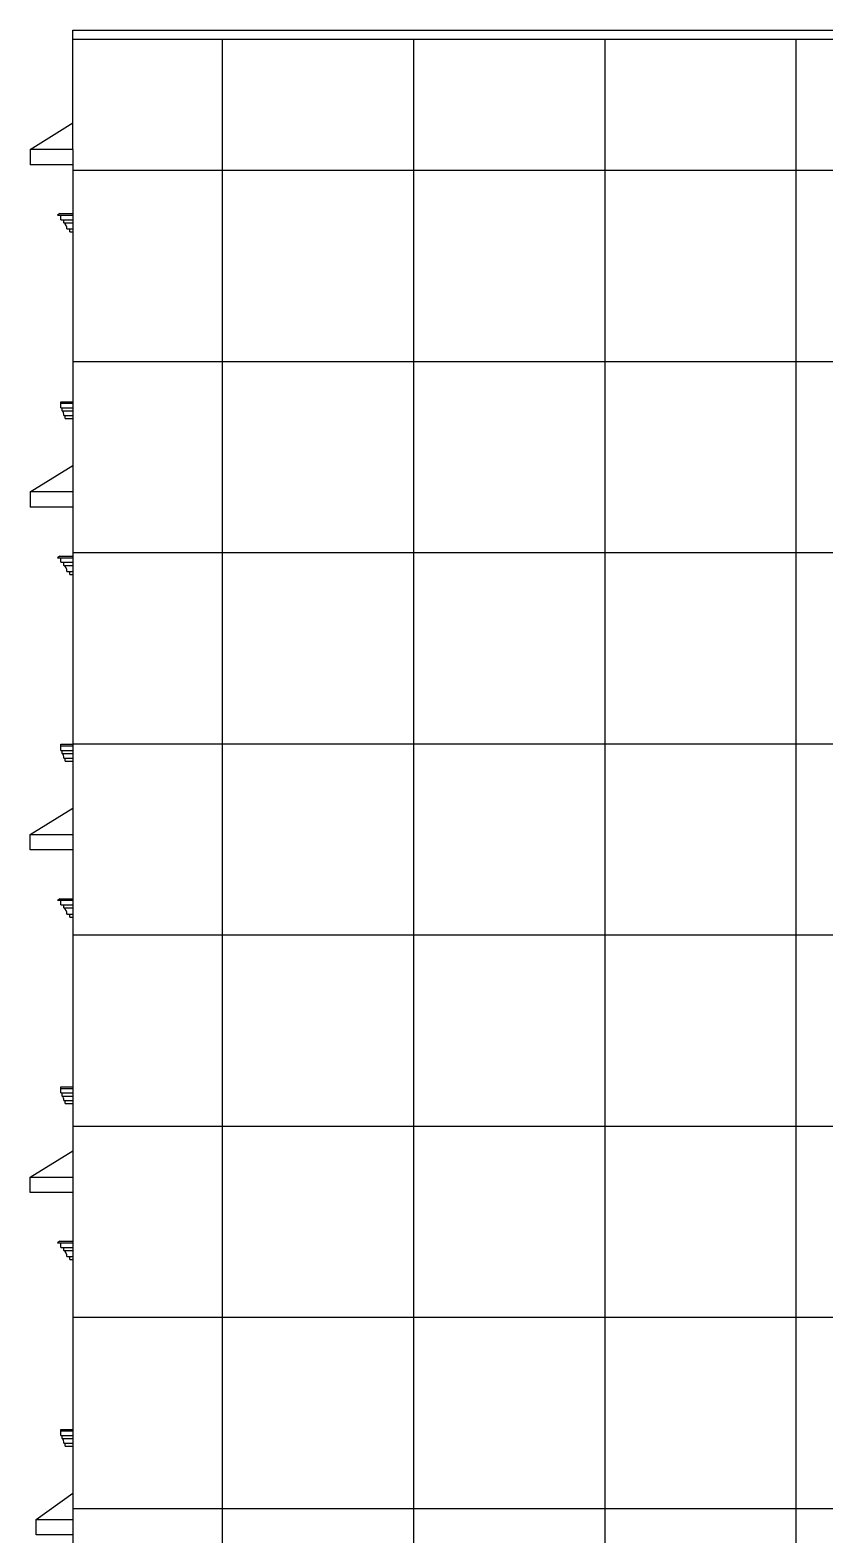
# Model space of a CAD drawing. Header units: inches. Extents: x 3672 to 10975, y -27382 to -746.
# Drawn here: x 5727 to 5986.7, y -27018.6 to -26526.6 of the extents above; entities that cross this region are included whole.
import ezdxf

# ---------------------------------------------------------------- set-up
doc = ezdxf.new("R2010")
doc.units = ezdxf.units.IN
doc.header["$LTSCALE"] = 17
doc.header["$MEASUREMENT"] = 0
doc.layers.add('25 BOT BAR', color=12, linetype='Continuous', lineweight=25)
doc.layers.add('OUTLINE', color=1, linetype='Continuous', lineweight=25)

msp = doc.modelspace()

# ---------------------------------------------------------------- hatches: boundary and pattern name
at = {"layer": 'OUTLINE'}
h = msp.add_hatch(dxfattribs=at)
h.set_pattern_fill('NET', color=256, scale=500)
h.set_pattern_definition([(0, (-11522.68, -5697.485), (0, 62.5), []), (90, (-11522.68, -5697.485), (-62.5, 4e-15), [])])
h.paths.add_polyline_path([(6201.44, -26789.6), (6201.44, -26677.6), (6201.44, -26556.97), (6201.44, -26529.6), (5740.97, -26529.6), (5740.97, -26565.6), (5740.97, -26677.6), (5740.97, -26789.6), (5740.97, -26901.6), (5740.97, -27013.6), (5740.97, -27125.6), (6201.44, -27125.6), (6201.44, -27013.6), (6201.44, -26901.6)])

# ---------------------------------------------------------------- linework, layer by layer
at = {"layer": '25 BOT BAR'}
for p, q in [((5740.97, -26526.6), (6201.44, -26526.6)), ((5740.97, -26565.6), (5740.97, -26526.6)), ((5740.97, -26529.6), (6201.44, -26529.6)), ((5726.97, -26565.6), (5740.97, -26556.97)), ((5740.97, -26565.6), (5726.97, -26565.6)), ((5726.97, -26565.6), (5726.97, -26570.6)), ((5740.97, -26565.6), (5740.97, -26677.6)), ((5740.97, -26570.6), (5726.97, -26570.6)), ((5736.72, -26586.6), (5735.97, -26587.1)), ((5735.97, -26587.1), (5740.97, -26587.1)), ((5736.72, -26586.6), (5740.97, -26586.6)), ((5736.97, -26588.6), (5736.97, -26587.1)), ((5736.97, -26588.6), (5740.97, -26588.6)), ((5737.97, -26589.6), (5737.97, -26588.6)), ((5737.97, -26589.6), (5740.97, -26589.6)), ((5738.97, -26591.6), (5740.97, -26591.6)), ((5739.97, -26592.6), (5739.97, -26591.6)), ((5739.97, -26592.6), (5740.97, -26592.6)), ((5736.97, -26648.1), (5740.97, -26648.1)), ((5736.97, -26648.6), (5736.97, -26648.1)), ((5736.97, -26650.1), (5736.97, -26648.6)), ((5736.97, -26648.6), (5740.97, -26648.6)), ((5736.97, -26650.1), (5740.97, -26650.1)), ((5737.47, -26651.1), (5737.47, -26650.1)), ((5737.47, -26651.1), (5740.97, -26651.1)), ((5737.97, -26652.6), (5740.97, -26652.6)), ((5738.47, -26653.6), (5738.47, -26652.6)), ((5738.47, -26653.6), (5740.97, -26653.6)), ((5726.97, -26677.6), (5740.97, -26668.97)), ((5740.97, -26677.6), (5726.97, -26677.6)), ((5726.97, -26677.6), (5726.97, -26682.6)), ((5740.97, -26677.6), (5740.97, -26789.6)), ((5740.97, -26682.6), (5726.97, -26682.6)), ((5736.72, -26698.6), (5735.97, -26699.1)), ((5735.97, -26699.1), (5740.97, -26699.1)), ((5736.72, -26698.6), (5740.97, -26698.6)), ((5736.97, -26700.6), (5736.97, -26699.1)), ((5736.97, -26700.6), (5740.97, -26700.6)), ((5737.97, -26701.6), (5737.97, -26700.6)), ((5737.97, -26701.6), (5740.97, -26701.6)), ((5738.97, -26703.6), (5740.97, -26703.6)), ((5739.97, -26704.6), (5739.97, -26703.6)), ((5739.97, -26704.6), (5740.97, -26704.6)), ((5736.97, -26760.1), (5740.97, -26760.1)), ((5736.97, -26760.6), (5736.97, -26760.1)), ((5736.97, -26762.1), (5736.97, -26760.6)), ((5736.97, -26760.6), (5740.97, -26760.6)), ((5736.97, -26762.1), (5740.97, -26762.1)), ((5737.47, -26763.1), (5737.47, -26762.1)), ((5737.47, -26763.1), (5740.97, -26763.1)), ((5737.97, -26764.6), (5740.97, -26764.6)), ((5738.47, -26765.6), (5738.47, -26764.6)), ((5738.47, -26765.6), (5740.97, -26765.6)), ((5726.97, -26789.6), (5740.97, -26780.97)), ((5726.97, -26789.6), (5740.97, -26789.6)), ((5726.97, -26794.6), (5726.97, -26789.6)), ((5740.97, -26789.6), (5740.97, -26901.6)), ((5740.97, -26794.6), (5726.97, -26794.6)), ((5736.72, -26810.6), (5735.97, -26811.1)), ((5735.97, -26811.1), (5740.97, -26811.1)), ((5736.72, -26810.6), (5740.97, -26810.6)), ((5736.97, -26812.6), (5736.97, -26811.1)), ((5736.97, -26812.6), (5740.97, -26812.6)), ((5737.97, -26813.6), (5737.97, -26812.6)), ((5737.97, -26813.6), (5740.97, -26813.6)), ((5738.97, -26815.6), (5740.97, -26815.6)), ((5739.97, -26816.6), (5739.97, -26815.6)), ((5739.97, -26816.6), (5740.97, -26816.6)), ((5736.97, -26872.1), (5740.97, -26872.1)), ((5736.97, -26872.6), (5736.97, -26872.1)), ((5736.97, -26874.1), (5736.97, -26872.6)), ((5736.97, -26872.6), (5740.97, -26872.6)), ((5736.97, -26874.1), (5740.97, -26874.1)), ((5737.47, -26875.1), (5737.47, -26874.1)), ((5737.47, -26875.1), (5740.97, -26875.1)), ((5737.97, -26876.6), (5740.97, -26876.6)), ((5738.47, -26877.6), (5738.47, -26876.6)), ((5738.47, -26877.6), (5740.97, -26877.6)), ((5726.97, -26901.6), (5740.97, -26892.97)), ((5740.97, -26892.97), (5740.97, -26901.6)), ((5726.97, -26901.6), (5740.97, -26901.6)), ((5726.97, -26906.6), (5726.97, -26901.6)), ((5740.97, -26901.6), (5740.97, -27013.6)), ((5740.97, -26906.6), (5726.97, -26906.6)), ((5736.72, -26922.6), (5735.97, -26923.1)), ((5735.97, -26923.1), (5740.97, -26923.1)), ((5736.72, -26922.6), (5740.97, -26922.6)), ((5736.97, -26924.6), (5736.97, -26923.1)), ((5736.97, -26924.6), (5740.97, -26924.6)), ((5737.97, -26925.6), (5737.97, -26924.6)), ((5737.97, -26925.6), (5740.97, -26925.6)), ((5738.97, -26927.6), (5740.97, -26927.6)), ((5739.97, -26928.6), (5739.97, -26927.6)), ((5739.97, -26928.6), (5740.97, -26928.6)), ((5736.97, -26984.1), (5740.97, -26984.1)), ((5736.97, -26984.6), (5736.97, -26984.1)), ((5736.97, -26986.1), (5736.97, -26984.6)), ((5736.97, -26984.6), (5740.97, -26984.6)), ((5736.97, -26986.1), (5740.97, -26986.1)), ((5737.47, -26987.1), (5737.47, -26986.1)), ((5737.47, -26987.1), (5740.97, -26987.1)), ((5737.97, -26988.6), (5740.97, -26988.6)), ((5738.47, -26989.6), (5738.47, -26988.6)), ((5738.47, -26989.6), (5740.97, -26989.6)), ((5728.97, -27013.6), (5740.97, -27004.97)), ((5740.97, -27004.97), (5740.97, -27013.6)), ((5728.97, -27013.6), (5740.97, -27013.6)), ((5728.97, -27018.6), (5728.97, -27013.6)), ((5740.97, -27013.6), (5740.97, -27125.6)), ((5740.97, -27018.6), (5728.97, -27018.6))]:
    msp.add_line(p, q, dxfattribs=at)
for centre, radius, start, end in [((5737.06, -26591.3), 1.93, 351.2663, 61.8638), ((5736.53, -26652.24), 1.48, 346.2102, 50.6596), ((5737.06, -26703.3), 1.93, 351.2663, 61.8638), ((5736.53, -26764.24), 1.48, 346.2102, 50.6596), ((5737.06, -26815.3), 1.93, 351.2663, 61.8638), ((5736.53, -26876.24), 1.48, 346.2102, 50.6596), ((5737.06, -26927.3), 1.93, 351.2663, 61.8638), ((5736.53, -26988.24), 1.48, 346.2102, 50.6596)]:
    msp.add_arc(centre, radius, start, end, dxfattribs=at)

doc.saveas('drawing.dxf')
